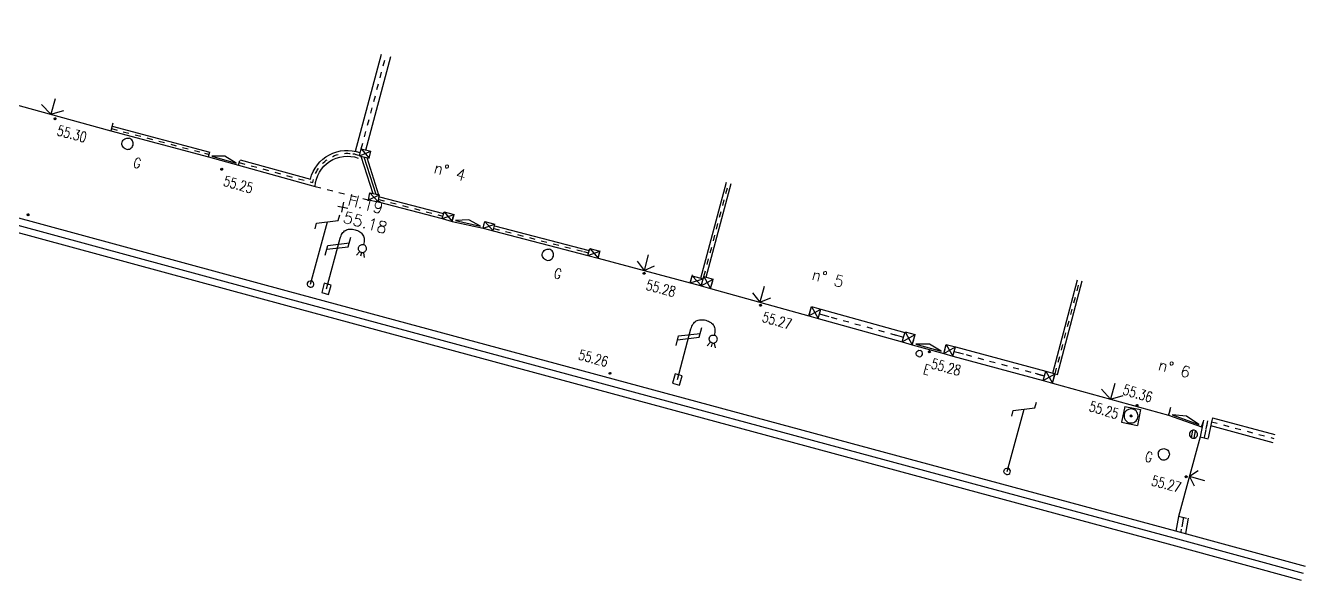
# Model space of a CAD drawing. Extents: x 661720 to 661930, y 6866381 to 6866956.
# Drawn here: x 661785.21 to 661824.91, y 6866479.19 to 6866496.4 of the extents above; entities that cross this region are included whole.
import ezdxf
from ezdxf.enums import TextEntityAlignment as Align

# ---------------------------------------------------------------- set-up
doc = ezdxf.new("R2010")
doc.units = 0
doc.linetypes.add('JSI_TCO', pattern=[1, 0.5, 0.5])
doc.linetypes.add('JSI_TIC', pattern=[0.2, 0.08, 0.01, -0.1, 0.01])
doc.layers.get('0').update_dxf_attribs({"linetype": 'CONTINUOUS'})
for name, color, linetype in [('ALTI', 140, 'CONTINUOUS'), ('LIMITE', 7, 'CONTINUOUS'), ('NUMEROS', 1, 'CONTINUOUS'), ('OBJASS', 22, 'CONTINUOUS'), ('OBJEAU', 4, 'CONTINUOUS'), ('OBJEDF', 240, 'CONTINUOUS'), ('OBJGAZ', 30, 'CONTINUOUS'), ('OBJTELECOM', 3, 'CONTINUOUS'), ('POINTS-POLYGO', 7, 'CONTINUOUS'), ('POLYGO', 240, 'CONTINUOUS'), ('TEXTE', 7, 'CONTINUOUS'), ('VOIRIE', 7, 'CONTINUOUS'), ('Z', 4, 'CONTINUOUS')]:
    doc.layers.add(name, color=color, linetype=linetype)
doc.styles.add('36-2', font='romans.shx', dxfattribs={"height": 0.36})
doc.styles.add('5-2', font='romand.shx', dxfattribs={"height": 0.35})
doc.styles.add('ROMANS', font='romans.shx', dxfattribs={"width": 0.95, "oblique": 13.5, "height": 5})
doc.styles.get("Standard").update_dxf_attribs({"font": 'romans.shx'})
doc.linetypes.add('JSI_MUD', pattern='A,0.0001,[130,jsi_form.shx,S=0.5,R=0,X=0.875,Y=0],-0.75', length=0.7501)
doc.linetypes.add('JSI_MUG', pattern='A,0.0001,[130,jsi_form.shx,S=0.5,R=0,X=-0.125,Y=0],-0.75', length=0.7501)
doc.linetypes.add('JSI_MUR', pattern='A,1e-06,-0.5,[130,jsi_form.shx,S=0.7,R=315,X=0.05,Y=0],-0.5', length=1.000001)

# ---------------------------------------------------------------- blocks, each defined once
blk = doc.blocks.new('$Y_001')
at = {"color": 0, "linetype": 'BYBLOCK', "flags": 128}
for points in [[(-0.5, 0), (0.5, 0)], [(0, -0.5), (0, 0.5)]]:
    blk.add_lwpolyline(points, dxfattribs=at)
blk = doc.blocks.new('TCPOINT')
at = {"color": 0}
blk.add_point((0, 0), dxfattribs=at)
at = {"layer": 'NUMEROS', "style": '36-2'}
blk.add_attdef('MAT', (0.1, 0.1), '', height=0.36, dxfattribs=at)
at = {"layer": 'Z', "style": 'ROMANS'}
blk.add_attdef('ALT', text='', height=0.36, dxfattribs=at).set_placement((0.1, -0.1), align=Align.TOP_LEFT)
blk = doc.blocks.new('$B_200')
at = {"color": 0, "linetype": 'BYBLOCK', "flags": 128}
for points in [[(0, -0.5, -0.414214), (-0.5, 0, -0.414214), (0, 0.5)], [(0, -0.5, 0.414214), (0.5, 0, 0.414214), (0, 0.5)]]:
    blk.add_lwpolyline(points, format="xyb", dxfattribs=at)
blk = doc.blocks.new('$B_136')
at = {"color": 0, "linetype": 'BYBLOCK', "flags": 128}
for points in [[(-0.156, 0.844), (-0.156, 0.938), (0.156, 1.062), (0.156, 1.156)], [(0, 0), (0, 1)]]:
    blk.add_lwpolyline(points, dxfattribs=at)
blk = doc.blocks.new('$B_134')
at = {"color": 0, "linetype": 'BYBLOCK', "flags": 128}
for points in [[(0, 0), (0, 0.812, -0.08), (0.012, 0.895, -0.117647), (0.047, 0.953, -0.117647), (0.105, 0.988, -0.08), (0.188, 1, -0.08), (0.27, 0.988, -0.117647), (0.328, 0.953, -0.117647), (0.363, 0.895, -0.08), (0.375, 0.812)], [(0.375, 0.688, -0.414214), (0.312, 0.75, -0.414214), (0.375, 0.812)], [(0.375, 0.688, 0.414214), (0.438, 0.75, 0.414214), (0.375, 0.812)]]:
    blk.add_lwpolyline(points, format="xyb", dxfattribs=at)
for points in [[(0.156, 0.719), (0.156, 0.875)], [(-0.156, 0.656), (0.156, 0.781)], [(-0.156, 0.594), (0.156, 0.719)], [(-0.156, 0.5), (-0.156, 0.656)], [(0.344, 0.688), (0.312, 0.625)], [(0.375, 0.688), (0.375, 0.625)], [(0.406, 0.688), (0.438, 0.625)]]:
    blk.add_lwpolyline(points, dxfattribs=at)
blk.add_lwpolyline([(-0.055, -0.075), (0.055, -0.075), (0.055, 0.075), (-0.055, 0.075)], close=True)
blk = doc.blocks.new('$B_020')
at = {"color": 0, "linetype": 'BYBLOCK', "flags": 128}
for points in [[(0, 0), (0, 1)], [(0, 1), (1, 1)], [(1, 0), (1, 1)], [(0, 0), (1, 0)]]:
    blk.add_lwpolyline(points, dxfattribs=at)
for points in [[(0.5, 0.0625, -0.4142136), (0.0625, 0.5, -0.4142136), (0.5, 0.9375)], [(0.5, 0.0625, 0.4142136), (0.9375, 0.5, 0.4142136), (0.5, 0.9375)]]:
    blk.add_lwpolyline(points, format="xyb", dxfattribs=at)
blk = doc.blocks.new('$B_028')
at = {"color": 0, "linetype": 'BYBLOCK', "flags": 128}
for points in [[(0, 0.5), (0, -0.5), (0.094, -0.062)], [(-0.5, -0.5), (-0.5, 0)], [(0.5, 0), (0.5, -0.5)], [(-0.094, -0.062), (0, -0.5)], [(-0.5, -0.5), (0.5, -0.5)]]:
    blk.add_lwpolyline(points, dxfattribs=at)
blk = doc.blocks.new('$B_027')
at = {"color": 0, "linetype": 'BYBLOCK', "flags": 128}
for points in [[(-0.5, -0.5), (0.5, -0.5), (0.5, -0.188)], [(-0.5, -0.5), (-0.5, -0.188)]]:
    blk.add_lwpolyline(points, dxfattribs=at)
blk.add_lwpolyline([(-0.406, -0.406), (0.406, -0.406), (0, -0.188)], close=True, dxfattribs=at)
blk = doc.blocks.new('$B_030')
at = {"color": 0, "linetype": 'BYBLOCK', "flags": 128}
for points in [[(0, 0), (0, 1)], [(0, 1), (1, 1)], [(0, 1), (1, 0)], [(0, 0), (1, 1)], [(0, 0), (1, 0)], [(1, 0), (1, 1)]]:
    blk.add_lwpolyline(points, dxfattribs=at)
blk = doc.blocks.new('$B_210')
at = {"linetype": 'CONTINUOUS'}
blk.add_hatch(color=0, dxfattribs=at).paths.add_polyline_path([(0, -0.5, -1), (0, 0.5, -1)])
at = {"color": 0, "linetype": 'BYBLOCK', "flags": 128}
blk.add_lwpolyline([(0, -0.5, -1), (0, 0.5, -1)], format="xyb", close=True, dxfattribs=at)

msp = doc.modelspace()

# ---------------------------------------------------------------- hatches: boundary and pattern name
at = {"layer": 'OBJASS', "linetype": 'CONTINUOUS', "ltscale": 2}
h = msp.add_hatch(dxfattribs=at)
h.set_pattern_fill('_USER', color=256, scale=0.0833, angle=-101.6051, style=0, pattern_type=0)
h.set_pattern_definition([(258.395, (661821.33673, 6866483.87367), (0.081597, -0.016757), [])])
h.paths.add_polyline_path([(661821.312, 6866483.751, -1), (661821.556, 6866483.701, -1)])

# ---------------------------------------------------------------- linework, layer by layer
at = {"layer": 'LIMITE', "linetype": 'JSI_MUG', "ltscale": 0.15}
msp.add_line((661787.877, 6866493.204, 112.65), (661788.022, 6866493.166, 112.646), dxfattribs=at)
at = {"layer": 'LIMITE', "linetype": 'JSI_MUD', "ltscale": 0.15}
msp.add_line((661790.764, 6866492.441, 112.577), (661790.909, 6866492.403, 112.574), dxfattribs=at)
at = {"layer": 'LIMITE', "linetype": 'JSI_MUG', "ltscale": 0.16}
for p, q in [((661796.168, 6866491.009, 112.556), (661796.323, 6866490.968, 112.557)), ((661799.734, 6866490.107, 112.577), (661799.889, 6866490.067, 112.578))]:
    msp.add_line(p, q, dxfattribs=at)
at = {"layer": 'LIMITE', "linetype": 'JSI_MUD', "ltscale": 0.16}
for p, q in [((661798.002, 6866490.529, 112.569), (661798.157, 6866490.489, 112.57)), ((661802.518, 6866489.389, 112.601), (661802.673, 6866489.349, 112.602))]:
    msp.add_line(p, q, dxfattribs=at)
at = {"layer": 'LIMITE', "linetype": 'JSI_MUG', "ltscale": 0.3}
for p, q in [((661809.836, 6866487.459, 112.612), (661810.125, 6866487.379, 112.611)), ((661814.013, 6866486.294, 112.607), (661814.302, 6866486.216, 112.609))]:
    msp.add_line(p, q, dxfattribs=at)
at = {"layer": 'LIMITE', "linetype": 'JSI_MUD', "ltscale": 0.3}
for p, q in [((661812.155, 6866486.817, 112.6), (661812.444, 6866486.737, 112.599)), ((661816.523, 6866485.615, 112.624), (661816.812, 6866485.537, 112.626))]:
    msp.add_line(p, q, dxfattribs=at)
at = {"layer": 'LIMITE', "linetype": 'JSI_TCO', "ltscale": 2, "elevation": 57.333, "flags": 128}
for points in [[(661824.906, 6866479.629), (661820.892, 6866480.723), (661793.406, 6866488.147), (661763.019, 6866496.397)], [(661824.787, 6866479.195), (661820.774, 6866480.289), (661793.288, 6866487.713), (661762.728, 6866496.019)], [(661787.858, 6866493.131), (661790.89, 6866492.33)], [(661787.896, 6866493.276), (661790.928, 6866492.475)], [(661795.612, 6866492.352), (661795.982, 6866491.191)], [(661795.795, 6866492.306), (661796.162, 6866491.153)], [(661796.148, 6866490.931), (661798.137, 6866490.411)], [(661796.189, 6866491.086), (661798.177, 6866490.566)], [(661799.714, 6866490.029), (661802.653, 6866489.272)], [(661799.754, 6866490.184), (661802.693, 6866489.427)], [(661809.876, 6866487.604), (661812.484, 6866486.882)], [(661809.796, 6866487.315), (661812.404, 6866486.593)], [(661814.052, 6866486.439), (661816.852, 6866485.681)], [(661813.973, 6866486.15), (661816.773, 6866485.392)], [(661821.75, 6866484.166), (661821.644, 6866483.65)], [(661821.995, 6866484.115), (661821.889, 6866483.6)], [(661821.963, 6866483.995), (661823.894, 6866483.475)], [(661822.028, 6866484.236), (661823.959, 6866483.717)], [(661820.974, 6866481.181), (661820.892, 6866480.723)], [(661821.269, 6866481.128), (661821.182, 6866480.644)]]:
    msp.add_lwpolyline(points, dxfattribs=at)
at = {"layer": 'LIMITE', "linetype": 'JSI_MUR', "ltscale": 0.45, "elevation": 57.333, "flags": 128}
msp.add_lwpolyline([(661824.846, 6866479.412), (661820.833, 6866480.506), (661793.347, 6866487.93), (661762.96, 6866496.18)], dxfattribs=at)
at = {"layer": 'LIMITE', "elevation": 57.333, "flags": 128}
for points in [[(661795.449, 6866492.5), (661796.25, 6866495.514)], [(661795.769, 6866492.537), (661796.54, 6866495.437)], [(661806.158, 6866488.563), (661806.949, 6866491.539)], [(661806.324, 6866488.601), (661807.094, 6866491.5)], [(661805.882, 6866488.635), (661806.231, 6866488.543)], [(661817.069, 6866485.619), (661817.84, 6866488.518)], [(661817.214, 6866485.58), (661817.985, 6866488.479)], [(661817.069, 6866485.619), (661817.214, 6866485.58)], [(661822.028, 6866484.236), (661821.995, 6866484.115)]]:
    msp.add_lwpolyline(points, dxfattribs=at)
at = {"layer": 'LIMITE', "linetype": 'JSI_TIC', "ltscale": 2, "elevation": 57.333, "flags": 128}
for points in [[(661795.624, 6866492.576), (661796.395, 6866495.475)], [(661787.877, 6866493.204), (661790.909, 6866492.403)], [(661806.251, 6866488.62), (661807.022, 6866491.52)], [(661796.168, 6866491.009), (661798.157, 6866490.489)], [(661799.734, 6866490.107), (661802.673, 6866489.349)], [(661817.141, 6866485.599), (661817.912, 6866488.499)], [(661809.836, 6866487.459), (661812.444, 6866486.737)], [(661814.013, 6866486.294), (661816.812, 6866485.537)], [(661821.873, 6866484.14), (661821.767, 6866483.625)], [(661821.995, 6866484.115), (661823.927, 6866483.596)], [(661821.122, 6866481.154), (661821.04, 6866480.697)]]:
    msp.add_lwpolyline(points, dxfattribs=at)
at = {"layer": 'LIMITE', "linetype": 'JSI_TCO', "ltscale": 2, "elevation": 57.333, "flags": 128}
for points in [[(661791.819, 6866492.065), (661794.195, 6866491.412, -0.499149), (661795.524, 6866492.291)], [(661791.867, 6866492.239), (661794.049, 6866491.639, -0.442404), (661795.584, 6866492.461)]]:
    msp.add_lwpolyline(points, format="xyb", dxfattribs=at)
at = {"layer": 'LIMITE', "linetype": 'JSI_TIC', "ltscale": 2, "elevation": 57.333, "flags": 128}
msp.add_lwpolyline([(661791.843, 6866492.152), (661794.118, 6866491.527, -0.467899), (661795.554, 6866492.376)], format="xyb", dxfattribs=at)
at = {"layer": 'LIMITE', "linetype": 'JSI_MUD', "ltscale": 0.18, "elevation": 57.333, "flags": 128}
msp.add_lwpolyline([(661795.364, 6866492.425, -0.045162), (661795.554, 6866492.376)], format="xyb", dxfattribs=at)
at = {"layer": 'LIMITE', "linetype": 'JSI_MUR', "ltscale": 0.16, "elevation": 57.333, "flags": 128}
msp.add_lwpolyline([(661795.704, 6866492.329), (661796.072, 6866491.172)], dxfattribs=at)
at = {"layer": 'LIMITE', "linetype": 'JSI_MUG', "ltscale": 0.18, "elevation": 57.333, "flags": 128}
msp.add_lwpolyline([(661791.843, 6866492.152), (661792.017, 6866492.104)], dxfattribs=at)
at = {"layer": 'LIMITE', "linetype": 'JSI_MUG', "ltscale": 0.25, "elevation": 57.333, "flags": 128}
msp.add_lwpolyline([(661821.873, 6866484.14), (661821.822, 6866483.896)], dxfattribs=at)
at = {"layer": 'LIMITE', "linetype": 'JSI_MUD', "ltscale": 0.25, "elevation": 57.333, "flags": 128}
msp.add_lwpolyline([(661821.817, 6866483.87), (661821.767, 6866483.625)], dxfattribs=at)
at = {"layer": 'LIMITE', "linetype": 'JSI_MUG', "ltscale": 0.3, "elevation": 57.333, "flags": 128}
msp.add_lwpolyline([(661821.122, 6866481.154), (661821.069, 6866480.859)], dxfattribs=at)
at = {"layer": 'OBJASS', "linetype": 'JSI_TCO', "ltscale": 2, "elevation": 57.333, "flags": 128}
msp.add_lwpolyline([(661821.312, 6866483.751, 1), (661821.556, 6866483.701, 1)], format="xyb", close=True, dxfattribs=at)
at = {"layer": 'VOIRIE', "linetype": 'JSI_TIC', "ltscale": 2, "elevation": 57.333, "flags": 128}
msp.add_lwpolyline([(661794.195, 6866491.412), (661795.844, 6866490.996)], dxfattribs=at)

# ---------------------------------------------------------------- block references
at = {"layer": 'ALTI', "linetype": 'CONTINUOUS', "yscale": 0.0600000000834948}
for p, xscale, rotation in [((661786.13, 6866493.509, 57.333), 0.0600000001157838, 345.1942486255045), ((661791.297, 6866491.943, 57.333), 0.0600000000090327, 344.6227427696933), ((661785.292, 6866490.53, 57.333), 0.0600000000252373, 164.8114856417443), ((661804.396, 6866488.717, 57.333), 0.0600000000322413, 345.5477256514453), ((661808.007, 6866487.726, 57.333), 0.0600000000709073, 344.5212557300209), ((661813.245, 6866486.282, 57.333), 0.0600000000680284, 344.852217380498), ((661803.339, 6866485.615, 57.333), 0.0600000000339312, 164.8850438118612), ((661819.683, 6866484.619, 57.333), 0.0600000003665006, 258.3948559631525), ((661819.499, 6866484.294, 57.333), 0.0600000003665006, 258.3948559631525), ((661821.21, 6866482.407, 57.333), 0.0600000003959055, 259.8215844542756)]:
    msp.add_blockref('$B_210', p, dxfattribs=dict(at, xscale=xscale, rotation=rotation))
at = {"layer": 'LIMITE', "linetype": 'CONTINUOUS'}
for name, p, xscale, yscale, rotation in [('$B_028', (661786.061, 6866493.887, 57.333), 3.866067803307929, 0.5000000000742785, 344.5513662696374), ('$B_027', (661791.423, 6866492.438, 57.333), 0.9666884762249436, 0.5000000000742785, 344.1011378823343), ('$B_030', (661795.57, 6866492.363, 57.333), 0.3040242917837999, 0.2199999999953919, 345.8392440561064), ('$B_030', (661795.844, 6866490.996, 57.333), 0.3106100449997914, 0.2199999999953919, 348.0426224072451), ('$B_030', (661798.137, 6866490.411, 57.333), 0.3188318679951998, 0.2199999999953919, 344.5412441166085), ('$B_027', (661798.977, 6866490.463, 57.333), 0.9803252775783707, 0.5000000000742785, 347.3229734151533), ('$B_030', (661799.401, 6866490.111, 57.333), 0.3236403559742261, 0.2199999999953919, 345.3539089828808), ('$B_028', (661804.461, 6866489.046, 57.333), 2.958321568197078, 0.5000000000742785, 345.035059371753), ('$B_030', (661802.653, 6866489.272, 57.333), 0.3256958245092963, 0.2199999999953919, 344.864046396547), ('$B_030', (661805.826, 6866488.423, 57.333), 0.3612600448117211, 0.2199999999953919, 345.2403840768565), ('$B_030', (661806.168, 6866488.33, 57.333), 0.3023147532366844, 0.3023000002694938, 344.0760134275258), ('$B_028', (661808.049, 6866488.063, 57.333), 3.16249961426272, 0.5000000000742785, 344.4254462533859), ('$B_030', (661809.505, 6866487.398, 57.333), 0.3023147532366844, 0.3023000002694938, 344.0760134275258), ('$B_030', (661812.404, 6866486.593, 57.333), 0.3232710937168147, 0.3232999996934764, 343.9436222325521), ('$B_027', (661813.271, 6866486.605, 57.333), 1.014785223627591, 0.5000000000742785, 344.1296478647817), ('$B_030', (661813.69, 6866486.226, 57.333), 0.292994743913712, 0.2930000002987241, 344.9704878518676), ('$B_030', (661816.773, 6866485.392, 57.333), 0.2988582439238008, 0.2988999998400533, 344.3899554275035), ('$B_028', (661818.926, 6866485.056, 57.333), 3.73107161539655, 0.5000000000742785, 344.5582674663082), ('$B_027', (661821.254, 6866484.372, 57.333), 1.088251818485114, 0.5000000000742785, 340.5412440193229), ('$B_028', (661821.55, 6866482.35, 57.333), 2.558828865093996, 0.5000000000742785, 254.8125558698139)]:
    msp.add_blockref(name, p, dxfattribs=dict(at, xscale=xscale, yscale=yscale, rotation=rotation))
at = {"layer": 'OBJASS', "linetype": 'CONTINUOUS', "xscale": 0.499981319796481, "yscale": 0.5000000000742785, "rotation": 258.4023098189677}
msp.add_blockref('$B_020', (661819.304, 6866484.589, 57.333), dxfattribs=at)
at = {"layer": 'OBJEAU', "linetype": 'CONTINUOUS', "xscale": 0.20000000019896, "yscale": 0.1999999996568045, "rotation": 344.521255727054}
msp.add_blockref('$B_200', (661812.932, 6866486.229, 57.333), dxfattribs=at)
at = {"layer": 'OBJEDF', "linetype": 'CONTINUOUS', "xscale": 1.999999999885361, "yscale": 2.000000000297114, "rotation": 344.8850439311928}
for p in [(661794.546, 6866488.233, 57.333), (661805.427, 6866485.426, 57.333)]:
    msp.add_blockref('$B_134', p, dxfattribs=at)
at = {"layer": 'OBJGAZ', "linetype": 'CONTINUOUS', "yscale": 0.3500000003311864}
for p, xscale, rotation in [((661788.377, 6866492.734, 57.333), 0.3500000000810041, 345.1942487574805), ((661801.413, 6866489.292, 57.333), 0.3499999999614496, 345.5477256681242), ((661820.513, 6866483.106, 57.333), 0.3499999997871292, 258.3948558160292)]:
    msp.add_blockref('$B_200', p, dxfattribs=dict(at, xscale=xscale, rotation=rotation))
at = {"layer": 'OBJTELECOM', "linetype": 'CONTINUOUS'}
for name, p, xscale, yscale, rotation in [('$B_136', (661794.053, 6866488.382, 57.333), 1.999999999885361, 2.000000000297114, 344.8850439311928), ('$B_200', (661794.053, 6866488.382, 57.333), 0.1999999999512052, 0.1999999996568045, 344.8850439835772), ('$B_136', (661815.657, 6866482.574, 57.333), 1.999999999885361, 2.000000000297114, 344.8850439311928), ('$B_200', (661815.657, 6866482.574, 57.333), 0.1999999999512052, 0.1999999996568045, 344.8850439835772)]:
    msp.add_blockref(name, p, dxfattribs=dict(at, xscale=xscale, yscale=yscale, rotation=rotation))
at = {"layer": 'POINTS-POLYGO', "rotation": 344.9704619247631}
msp.add_blockref('TCPOINT', (661795.053, 6866490.769, 57.333), dxfattribs=at).add_auto_attribs({'MAT': 'H.19', 'ALT': '55.18'})
at = {"layer": 'POLYGO', "linetype": 'CONTINUOUS', "xscale": 0.3200000000209822, "yscale": 0.3199999998237941, "zscale": 0.3200000000000003, "rotation": 348.0799646896258}
msp.add_blockref('$Y_001', (661795.053, 6866490.769, 112.515), dxfattribs=at)

# ---------------------------------------------------------------- texts
at = {"layer": 'ALTI', "linetype": 'CONTINUOUS', "width": 0.75}
for s, rotation, p in [('55.30', 345.1942, (661786.244, 6866493.313, 57.333)), ('55.25', 344.6227, (661791.408, 6866491.746, 57.333)), ('55.28', 345.5477, (661804.511, 6866488.522, 57.333)), ('55.27', 344.5213, (661808.118, 6866487.529, 57.333)), ('55.28', 344.8522, (661813.357, 6866486.086, 57.333)), ('55.27', 345.5837, (661820.184, 6866482.457, 57.333))]:
    msp.add_text(s, height=0.32, rotation=rotation, dxfattribs=at).set_placement(p, align=Align.TOP_LEFT)
for s, rotation, p in [('55.26', 344.885, (661803.227, 6866485.811, 57.333)), ('55.36', 343.2771, (661820.103, 6866484.706, 57.333))]:
    msp.add_text(s, height=0.32, rotation=rotation, dxfattribs=at).set_placement(p, align=Align.RIGHT)
msp.add_text('55.25', height=0.32, rotation=343.2771, dxfattribs=at).set_placement((661819.102, 6866484.345, 57.333), align=Align.MIDDLE_RIGHT)
at = {"layer": 'OBJEAU', "linetype": 'CONTINUOUS', "width": 0.75}
msp.add_text('E', height=0.32, rotation=344.5213, dxfattribs=at).set_placement((661813.113, 6866485.909, 57.333), align=Align.TOP_LEFT)
at = {"layer": 'OBJGAZ', "linetype": 'CONTINUOUS', "width": 0.75}
for rotation, p in [(345.1942, (661788.615, 6866492.324, 57.333)), (345.5477, (661801.654, 6866488.884, 57.333))]:
    msp.add_text('G', height=0.32, rotation=rotation, dxfattribs=at).set_placement(p, align=Align.TOP_LEFT)
msp.add_text('G', height=0.32, rotation=345.5837, dxfattribs=at).set_placement((661820.117, 6866482.845, 57.333), align=Align.RIGHT)
at = {"layer": 'TEXTE', "style": '5-2'}
for s, p in [('n° 4', (661797.844, 6866491.835, 57.333)), ('n° 5', (661809.57, 6866488.532, 57.333)), ('n° 6', (661820.315, 6866485.726, 57.333))]:
    msp.add_text(s, height=0.35, rotation=344.7752, dxfattribs=at).set_placement(p)

doc.saveas('drawing.dxf')
